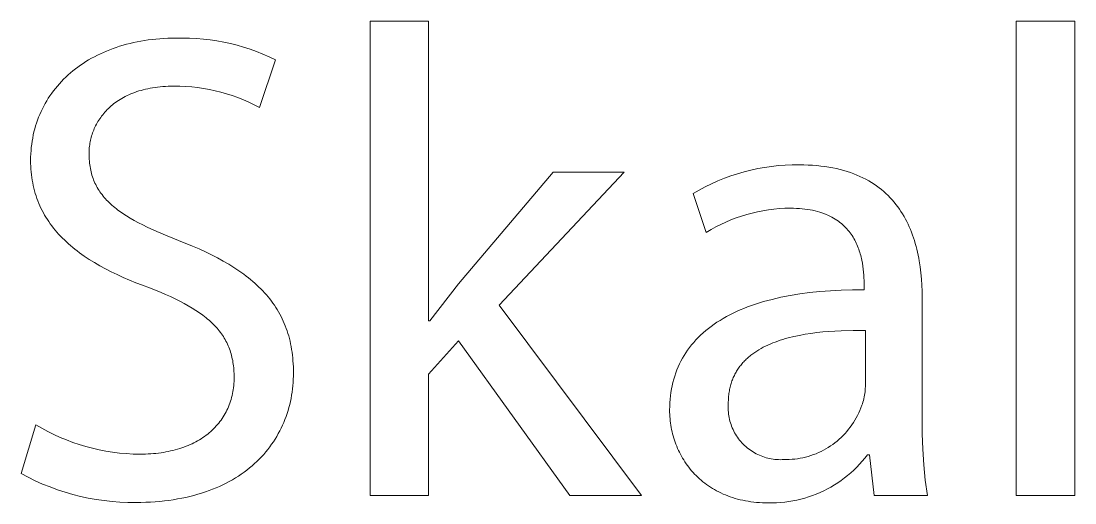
# Model space of a CAD drawing. Header units: millimetres. Extents: x 578 to 4608, y -138 to 2677.
# Drawn here: x 4277.2 to 4340.9, y 36.1 to 65.2 of the extents above; entities that cross this region are included whole.
import ezdxf

# ---------------------------------------------------------------- set-up
doc = ezdxf.new("R2010")
doc.units = ezdxf.units.MM
doc.header["$MEASUREMENT"] = 0
doc.layers.add('Domyślny', color=7, linetype='Continuous', true_color=0x000000)

msp = doc.modelspace()

# ---------------------------------------------------------------- linework, layer by layer
at = {"layer": 'Domyślny', "color": 18, "lineweight": 15, "true_color": 0x000000}
for p, q in [((4298.28, 36.584), (4298.28, 65.237)), ((4298.28, 65.237), (4301.796, 65.237)), ((4301.796, 65.237), (4301.796, 47.146)), ((4337.295, 65.235), (4340.852, 65.235)), ((4337.295, 36.582), (4337.295, 65.235)), ((4340.852, 65.235), (4340.852, 36.582)), ((4282.942, 63.649), (4283.144, 63.715)), ((4283.144, 63.715), (4283.35, 63.776)), ((4283.35, 63.776), (4283.559, 63.834)), ((4283.559, 63.834), (4283.77, 63.888)), ((4283.77, 63.888), (4283.985, 63.938)), ((4283.985, 63.938), (4284.203, 63.984)), ((4284.203, 63.984), (4284.425, 64.025)), ((4284.425, 64.025), (4284.649, 64.063)), ((4284.649, 64.063), (4284.876, 64.096)), ((4284.876, 64.096), (4285.106, 64.125)), ((4285.106, 64.125), (4285.338, 64.149)), ((4285.338, 64.149), (4285.574, 64.17)), ((4285.574, 64.17), (4285.812, 64.185)), ((4285.812, 64.185), (4286.054, 64.197)), ((4286.054, 64.197), (4286.297, 64.204)), ((4286.297, 64.204), (4286.544, 64.206)), ((4286.544, 64.206), (4286.958, 64.214)), ((4286.958, 64.214), (4287.373, 64.207)), ((4287.373, 64.207), (4287.787, 64.187)), ((4287.787, 64.187), (4288.2, 64.154)), ((4288.2, 64.154), (4288.612, 64.106)), ((4288.612, 64.106), (4289.022, 64.045)), ((4289.022, 64.045), (4289.43, 63.969)), ((4289.43, 63.969), (4289.835, 63.881)), ((4289.835, 63.881), (4290.237, 63.779)), ((4290.237, 63.779), (4290.635, 63.663)), ((4290.635, 63.663), (4291.029, 63.535)), ((4281.443, 62.989), (4281.618, 63.084)), ((4281.618, 63.084), (4281.797, 63.176)), ((4281.797, 63.176), (4281.979, 63.264)), ((4281.979, 63.264), (4282.165, 63.348)), ((4282.165, 63.348), (4282.354, 63.429)), ((4282.354, 63.429), (4282.547, 63.506)), ((4282.547, 63.506), (4282.743, 63.579)), ((4282.743, 63.579), (4282.942, 63.649)), ((4291.029, 63.535), (4291.419, 63.393)), ((4291.419, 63.393), (4291.804, 63.238)), ((4291.804, 63.238), (4292.183, 63.071)), ((4292.183, 63.071), (4292.556, 62.891)), ((4280.468, 62.346), (4280.621, 62.461)), ((4280.621, 62.461), (4280.778, 62.573)), ((4280.778, 62.573), (4280.939, 62.682)), ((4280.939, 62.682), (4281.103, 62.788)), ((4281.103, 62.788), (4281.271, 62.89)), ((4281.271, 62.89), (4281.443, 62.989)), ((4292.556, 62.891), (4291.59, 60.019)), ((4279.759, 61.722), (4279.893, 61.853)), ((4279.893, 61.853), (4280.031, 61.981)), ((4280.031, 61.981), (4280.173, 62.106)), ((4280.173, 62.106), (4280.318, 62.227)), ((4280.318, 62.227), (4280.468, 62.346)), ((4279.15, 61.024), (4279.263, 61.169)), ((4279.263, 61.169), (4279.381, 61.312)), ((4279.381, 61.312), (4279.503, 61.451)), ((4279.503, 61.451), (4279.629, 61.588)), ((4279.629, 61.588), (4279.759, 61.722)), ((4284.711, 61.124), (4284.575, 61.091)), ((4284.851, 61.155), (4284.711, 61.124)), ((4284.993, 61.183), (4284.851, 61.155)), ((4285.139, 61.208), (4284.993, 61.183)), ((4285.289, 61.231), (4285.139, 61.208)), ((4285.441, 61.251), (4285.289, 61.231)), ((4285.596, 61.268), (4285.441, 61.251)), ((4285.755, 61.282), (4285.596, 61.268)), ((4285.917, 61.293), (4285.755, 61.282)), ((4286.083, 61.301), (4285.917, 61.293)), ((4286.251, 61.305), (4286.083, 61.301)), ((4286.423, 61.307), (4286.251, 61.305)), ((4286.782, 61.304), (4286.423, 61.307)), ((4287.14, 61.289), (4286.782, 61.304)), ((4287.498, 61.261), (4287.14, 61.289)), ((4287.855, 61.222), (4287.498, 61.261)), ((4288.21, 61.171), (4287.855, 61.222)), ((4288.563, 61.107), (4288.21, 61.171)), ((4278.738, 60.416), (4278.834, 60.572)), ((4278.834, 60.572), (4278.935, 60.725)), ((4278.935, 60.725), (4279.04, 60.876)), ((4279.04, 60.876), (4279.15, 61.024)), ((4283.173, 60.509), (4283.076, 60.447)), ((4283.274, 60.569), (4283.173, 60.509)), ((4283.377, 60.627), (4283.274, 60.569)), ((4283.484, 60.683), (4283.377, 60.627)), ((4283.593, 60.737), (4283.484, 60.683)), ((4283.705, 60.789), (4283.593, 60.737)), ((4283.82, 60.839), (4283.705, 60.789)), ((4283.938, 60.887), (4283.82, 60.839)), ((4284.059, 60.932), (4283.938, 60.887)), ((4284.184, 60.975), (4284.059, 60.932)), ((4284.311, 61.016), (4284.184, 60.975)), ((4284.441, 61.055), (4284.311, 61.016)), ((4284.575, 61.091), (4284.441, 61.055)), ((4288.914, 61.032), (4288.563, 61.107)), ((4289.262, 60.946), (4288.914, 61.032)), ((4289.607, 60.847), (4289.262, 60.946)), ((4289.949, 60.737), (4289.607, 60.847)), ((4290.286, 60.616), (4289.949, 60.737)), ((4290.619, 60.483), (4290.286, 60.616)), ((4290.948, 60.339), (4290.619, 60.483)), ((4278.395, 59.767), (4278.474, 59.933)), ((4278.474, 59.933), (4278.557, 60.096)), ((4278.557, 60.096), (4278.645, 60.257)), ((4278.645, 60.257), (4278.738, 60.416)), ((4282.395, 59.894), (4282.323, 59.819)), ((4282.471, 59.968), (4282.395, 59.894)), ((4282.549, 60.041), (4282.471, 59.968)), ((4282.63, 60.113), (4282.549, 60.041)), ((4282.713, 60.183), (4282.63, 60.113)), ((4282.8, 60.251), (4282.713, 60.183)), ((4282.889, 60.318), (4282.8, 60.251)), ((4282.981, 60.383), (4282.889, 60.318)), ((4283.076, 60.447), (4282.981, 60.383)), ((4291.272, 60.184), (4290.948, 60.339)), ((4291.59, 60.019), (4291.272, 60.184)), ((4278.124, 59.081), (4278.185, 59.256)), ((4278.185, 59.256), (4278.25, 59.428)), ((4278.25, 59.428), (4278.32, 59.599)), ((4278.32, 59.599), (4278.395, 59.767)), ((4281.888, 59.258), (4281.836, 59.174)), ((4281.942, 59.341), (4281.888, 59.258)), ((4281.999, 59.423), (4281.942, 59.341)), ((4282.058, 59.504), (4281.999, 59.423)), ((4282.121, 59.585), (4282.058, 59.504)), ((4282.185, 59.664), (4282.121, 59.585)), ((4282.253, 59.742), (4282.185, 59.664)), ((4282.323, 59.819), (4282.253, 59.742)), ((4277.969, 58.543), (4278.016, 58.724)), ((4278.016, 58.724), (4278.068, 58.903)), ((4278.068, 58.903), (4278.124, 59.081)), ((4281.542, 58.569), (4281.51, 58.481)), ((4281.577, 58.657), (4281.542, 58.569)), ((4281.614, 58.745), (4281.577, 58.657)), ((4281.653, 58.832), (4281.614, 58.745)), ((4281.695, 58.919), (4281.653, 58.832)), ((4281.739, 59.004), (4281.695, 58.919)), ((4281.786, 59.09), (4281.739, 59.004)), ((4281.836, 59.174), (4281.786, 59.09)), ((4277.83, 57.797), (4277.857, 57.987)), ((4277.857, 57.987), (4277.89, 58.174)), ((4277.89, 58.174), (4277.927, 58.359)), ((4277.927, 58.359), (4277.969, 58.543)), ((4281.365, 57.947), (4281.349, 57.858)), ((4281.383, 58.036), (4281.365, 57.947)), ((4281.404, 58.126), (4281.383, 58.036)), ((4281.427, 58.215), (4281.404, 58.126)), ((4281.452, 58.304), (4281.427, 58.215)), ((4281.48, 58.393), (4281.452, 58.304)), ((4281.51, 58.481), (4281.48, 58.393)), ((4277.777, 57.219), (4277.79, 57.414)), ((4277.79, 57.414), (4277.807, 57.606)), ((4277.807, 57.606), (4277.83, 57.797)), ((4281.298, 57.328), (4281.296, 57.241)), ((4281.301, 57.415), (4281.298, 57.328)), ((4281.306, 57.503), (4281.301, 57.415)), ((4281.313, 57.592), (4281.306, 57.503)), ((4281.323, 57.68), (4281.313, 57.592)), ((4281.335, 57.769), (4281.323, 57.68)), ((4281.349, 57.858), (4281.335, 57.769)), ((4277.767, 56.825), (4277.769, 57.023)), ((4277.769, 56.646), (4277.767, 56.825)), ((4277.769, 57.023), (4277.777, 57.219)), ((4281.296, 57.241), (4281.298, 57.122)), ((4281.298, 57.122), (4281.301, 57.005)), ((4281.301, 57.005), (4281.307, 56.89)), ((4281.307, 56.89), (4281.316, 56.777)), ((4281.316, 56.777), (4281.327, 56.666)), ((4281.327, 56.666), (4281.34, 56.556)), ((4277.775, 56.471), (4277.769, 56.646)), ((4277.785, 56.297), (4277.775, 56.471)), ((4277.799, 56.125), (4277.785, 56.297)), ((4277.816, 55.956), (4277.799, 56.125)), ((4281.34, 56.556), (4281.356, 56.448)), ((4281.356, 56.448), (4281.375, 56.342)), ((4281.375, 56.342), (4281.396, 56.237)), ((4281.396, 56.237), (4281.419, 56.134)), ((4281.419, 56.134), (4281.445, 56.033)), ((4281.445, 56.033), (4281.474, 55.933)), ((4303.608, 49.374), (4309.339, 56.111)), ((4313.62, 56.111), (4306.064, 48.085)), ((4309.339, 56.111), (4313.62, 56.111)), ((4320.467, 56.021), (4320.871, 56.138)), ((4320.871, 56.138), (4321.278, 56.24)), ((4321.278, 56.24), (4321.688, 56.329)), ((4321.688, 56.329), (4322.101, 56.403)), ((4322.101, 56.403), (4322.517, 56.462)), ((4322.517, 56.462), (4322.935, 56.507)), ((4322.935, 56.507), (4323.353, 56.538)), ((4323.353, 56.538), (4323.773, 56.554)), ((4323.773, 56.554), (4324.193, 56.555)), ((4324.193, 56.555), (4324.469, 56.552)), ((4324.469, 56.552), (4324.738, 56.543)), ((4324.738, 56.543), (4325.001, 56.528)), ((4325.001, 56.528), (4325.258, 56.508)), ((4325.258, 56.508), (4325.509, 56.482)), ((4325.509, 56.482), (4325.753, 56.451)), ((4325.753, 56.451), (4325.991, 56.414)), ((4325.991, 56.414), (4326.223, 56.372)), ((4326.223, 56.372), (4326.449, 56.325)), ((4326.449, 56.325), (4326.669, 56.272)), ((4326.669, 56.272), (4326.883, 56.215)), ((4326.883, 56.215), (4327.092, 56.153)), ((4327.092, 56.153), (4327.294, 56.085)), ((4327.294, 56.085), (4327.491, 56.014)), ((4277.838, 55.789), (4277.816, 55.956)), ((4277.863, 55.623), (4277.838, 55.789)), ((4277.893, 55.46), (4277.863, 55.623)), ((4277.926, 55.3), (4277.893, 55.46)), ((4281.474, 55.933), (4281.505, 55.834)), ((4281.505, 55.834), (4281.538, 55.737)), ((4281.538, 55.737), (4281.574, 55.641)), ((4281.574, 55.641), (4281.613, 55.547)), ((4281.613, 55.547), (4281.654, 55.454)), ((4281.654, 55.454), (4281.698, 55.362)), ((4318.525, 55.232), (4318.902, 55.417)), ((4318.902, 55.417), (4319.285, 55.588)), ((4319.285, 55.588), (4319.674, 55.746)), ((4319.674, 55.746), (4320.068, 55.891)), ((4320.068, 55.891), (4320.467, 56.021)), ((4327.491, 56.014), (4327.682, 55.937)), ((4327.682, 55.937), (4327.868, 55.856)), ((4327.868, 55.856), (4328.049, 55.771)), ((4328.049, 55.771), (4328.224, 55.681)), ((4328.224, 55.681), (4328.393, 55.587)), ((4328.393, 55.587), (4328.558, 55.489)), ((4328.558, 55.489), (4328.717, 55.387)), ((4328.717, 55.387), (4328.871, 55.281)), ((4277.963, 55.141), (4277.926, 55.3)), ((4278.003, 54.984), (4277.963, 55.141)), ((4278.048, 54.829), (4278.003, 54.984)), ((4278.096, 54.676), (4278.048, 54.829)), ((4281.698, 55.362), (4281.745, 55.272)), ((4281.745, 55.272), (4281.794, 55.183)), ((4281.794, 55.183), (4281.846, 55.095)), ((4281.846, 55.095), (4281.9, 55.008)), ((4281.9, 55.008), (4281.957, 54.923)), ((4281.957, 54.923), (4282.017, 54.838)), ((4282.017, 54.838), (4282.079, 54.755)), ((4282.079, 54.755), (4282.144, 54.673)), ((4317.791, 54.824), (4318.154, 55.034)), ((4318.583, 52.475), (4317.791, 54.824)), ((4318.154, 55.034), (4318.525, 55.232)), ((4328.871, 55.281), (4329.02, 55.171)), ((4329.02, 55.171), (4329.164, 55.057)), ((4329.164, 55.057), (4329.303, 54.94)), ((4329.303, 54.94), (4329.437, 54.819)), ((4329.437, 54.819), (4329.567, 54.695)), ((4278.148, 54.526), (4278.096, 54.676)), ((4278.203, 54.377), (4278.148, 54.526)), ((4278.262, 54.23), (4278.203, 54.377)), ((4278.325, 54.085), (4278.262, 54.23)), ((4282.144, 54.673), (4282.212, 54.592)), ((4282.212, 54.592), (4282.283, 54.511)), ((4282.283, 54.511), (4282.356, 54.432)), ((4282.356, 54.432), (4282.432, 54.353)), ((4282.432, 54.353), (4282.51, 54.276)), ((4282.51, 54.276), (4282.592, 54.199)), ((4282.592, 54.199), (4282.676, 54.123)), ((4282.676, 54.123), (4282.763, 54.048)), ((4329.567, 54.695), (4329.691, 54.567)), ((4329.691, 54.567), (4329.811, 54.436)), ((4329.811, 54.436), (4329.927, 54.302)), ((4329.927, 54.302), (4330.038, 54.165)), ((4330.038, 54.165), (4330.145, 54.025)), ((4278.391, 53.943), (4278.325, 54.085)), ((4278.461, 53.802), (4278.391, 53.943)), ((4278.535, 53.662), (4278.461, 53.802)), ((4278.612, 53.525), (4278.535, 53.662)), ((4278.692, 53.39), (4278.612, 53.525)), ((4282.763, 54.048), (4282.852, 53.974)), ((4282.852, 53.974), (4282.945, 53.9)), ((4282.945, 53.9), (4283.04, 53.827)), ((4283.04, 53.827), (4283.138, 53.755)), ((4283.138, 53.755), (4283.342, 53.612)), ((4283.342, 53.612), (4283.558, 53.472)), ((4321.025, 53.558), (4320.705, 53.459)), ((4321.349, 53.645), (4321.025, 53.558)), ((4321.675, 53.721), (4321.349, 53.645)), ((4322.003, 53.785), (4321.675, 53.721)), ((4322.334, 53.839), (4322.003, 53.785)), ((4322.666, 53.881), (4322.334, 53.839)), ((4323, 53.911), (4322.666, 53.881)), ((4323.334, 53.93), (4323, 53.911)), ((4323.669, 53.938), (4323.334, 53.93)), ((4323.854, 53.936), (4323.669, 53.938)), ((4324.034, 53.929), (4323.854, 53.936)), ((4324.209, 53.919), (4324.034, 53.929)), ((4324.378, 53.905), (4324.209, 53.919)), ((4324.543, 53.887), (4324.378, 53.905)), ((4324.703, 53.865), (4324.543, 53.887)), ((4324.858, 53.839), (4324.703, 53.865)), ((4325.008, 53.81), (4324.858, 53.839)), ((4325.154, 53.777), (4325.008, 53.81)), ((4325.295, 53.741), (4325.154, 53.777)), ((4325.432, 53.701), (4325.295, 53.741)), ((4325.564, 53.658), (4325.432, 53.701)), ((4325.692, 53.613), (4325.564, 53.658)), ((4325.816, 53.564), (4325.692, 53.613)), ((4325.935, 53.512), (4325.816, 53.564)), ((4326.051, 53.458), (4325.935, 53.512)), ((4330.145, 54.025), (4330.247, 53.882)), ((4330.247, 53.882), (4330.345, 53.736)), ((4330.345, 53.736), (4330.439, 53.588)), ((4330.439, 53.588), (4330.528, 53.437)), ((4278.776, 53.256), (4278.692, 53.39)), ((4278.864, 53.125), (4278.776, 53.256)), ((4278.955, 52.995), (4278.864, 53.125)), ((4279.049, 52.867), (4278.955, 52.995)), ((4279.147, 52.74), (4279.049, 52.867)), ((4283.558, 53.472), (4283.785, 53.333)), ((4283.785, 53.333), (4284.024, 53.196)), ((4284.024, 53.196), (4284.275, 53.06)), ((4284.275, 53.06), (4284.537, 52.926)), ((4284.537, 52.926), (4284.81, 52.792)), ((4319.463, 52.959), (4319.164, 52.808)), ((4319.767, 53.1), (4319.463, 52.959)), ((4320.075, 53.231), (4319.767, 53.1)), ((4320.388, 53.35), (4320.075, 53.231)), ((4320.705, 53.459), (4320.388, 53.35)), ((4326.162, 53.4), (4326.051, 53.458)), ((4326.269, 53.341), (4326.162, 53.4)), ((4326.372, 53.278), (4326.269, 53.341)), ((4326.472, 53.213), (4326.372, 53.278)), ((4326.567, 53.146), (4326.472, 53.213)), ((4326.659, 53.077), (4326.567, 53.146)), ((4326.748, 53.005), (4326.659, 53.077)), ((4326.832, 52.931), (4326.748, 53.005)), ((4326.914, 52.856), (4326.832, 52.931)), ((4326.991, 52.778), (4326.914, 52.856)), ((4330.528, 53.437), (4330.614, 53.284)), ((4330.614, 53.284), (4330.695, 53.128)), ((4330.695, 53.128), (4330.773, 52.97)), ((4330.773, 52.97), (4330.846, 52.809)), ((4279.248, 52.616), (4279.147, 52.74)), ((4279.353, 52.493), (4279.248, 52.616)), ((4279.46, 52.371), (4279.353, 52.493)), ((4279.572, 52.252), (4279.46, 52.371)), ((4279.686, 52.134), (4279.572, 52.252)), ((4284.81, 52.792), (4285.394, 52.526)), ((4285.394, 52.526), (4286.025, 52.261)), ((4286.025, 52.261), (4286.705, 51.993)), ((4318.871, 52.646), (4318.583, 52.475)), ((4319.164, 52.808), (4318.871, 52.646)), ((4327.066, 52.699), (4326.991, 52.778)), ((4327.137, 52.618), (4327.066, 52.699)), ((4327.205, 52.536), (4327.137, 52.618)), ((4327.27, 52.452), (4327.205, 52.536)), ((4327.331, 52.367), (4327.27, 52.452)), ((4327.39, 52.28), (4327.331, 52.367)), ((4327.446, 52.193), (4327.39, 52.28)), ((4330.846, 52.809), (4330.916, 52.647)), ((4330.916, 52.647), (4330.982, 52.482)), ((4330.982, 52.482), (4331.045, 52.316)), ((4331.045, 52.316), (4331.103, 52.148)), ((4279.804, 52.018), (4279.686, 52.134)), ((4279.925, 51.903), (4279.804, 52.018)), ((4280.049, 51.79), (4279.925, 51.903)), ((4280.176, 51.679), (4280.049, 51.79)), ((4280.307, 51.569), (4280.176, 51.679)), ((4280.44, 51.461), (4280.307, 51.569)), ((4286.705, 51.993), (4287.541, 51.653)), ((4287.541, 51.653), (4287.94, 51.479)), ((4327.499, 52.104), (4327.446, 52.193)), ((4327.549, 52.014), (4327.499, 52.104)), ((4327.596, 51.923), (4327.549, 52.014)), ((4327.641, 51.832), (4327.596, 51.923)), ((4327.683, 51.74), (4327.641, 51.832)), ((4327.723, 51.647), (4327.683, 51.74)), ((4327.76, 51.554), (4327.723, 51.647)), ((4331.103, 52.148), (4331.159, 51.978)), ((4331.159, 51.978), (4331.21, 51.807)), ((4331.21, 51.807), (4331.259, 51.634)), ((4331.259, 51.634), (4331.304, 51.459)), ((4280.577, 51.354), (4280.44, 51.461)), ((4280.717, 51.249), (4280.577, 51.354)), ((4281.006, 51.044), (4280.717, 51.249)), ((4281.307, 50.844), (4281.006, 51.044)), ((4287.94, 51.479), (4288.325, 51.301)), ((4288.325, 51.301), (4288.696, 51.12)), ((4288.696, 51.12), (4289.055, 50.935)), ((4289.055, 50.935), (4289.4, 50.746)), ((4327.795, 51.46), (4327.76, 51.554)), ((4327.828, 51.366), (4327.795, 51.46)), ((4327.858, 51.272), (4327.828, 51.366)), ((4327.887, 51.178), (4327.858, 51.272)), ((4327.913, 51.083), (4327.887, 51.178)), ((4327.937, 50.989), (4327.913, 51.083)), ((4327.959, 50.895), (4327.937, 50.989)), ((4331.304, 51.459), (4331.346, 51.284)), ((4331.346, 51.284), (4331.384, 51.107)), ((4331.384, 51.107), (4331.42, 50.929)), ((4281.62, 50.649), (4281.307, 50.844)), ((4281.945, 50.461), (4281.62, 50.649)), ((4282.282, 50.278), (4281.945, 50.461)), ((4289.4, 50.746), (4289.731, 50.553)), ((4289.731, 50.553), (4290.049, 50.355)), ((4290.049, 50.355), (4290.354, 50.153)), ((4327.98, 50.801), (4327.959, 50.895)), ((4328.015, 50.615), (4327.98, 50.801)), ((4328.044, 50.431), (4328.015, 50.615)), ((4328.067, 50.249), (4328.044, 50.431)), ((4331.42, 50.929), (4331.452, 50.75)), ((4331.452, 50.75), (4331.508, 50.389)), ((4331.508, 50.389), (4331.553, 50.025)), ((4282.63, 50.1), (4282.282, 50.278)), ((4282.989, 49.927), (4282.63, 50.1)), ((4283.359, 49.759), (4282.989, 49.927)), ((4283.74, 49.596), (4283.359, 49.759)), ((4290.354, 50.153), (4290.645, 49.945)), ((4290.645, 49.945), (4290.786, 49.84)), ((4290.786, 49.84), (4290.923, 49.733)), ((4290.923, 49.733), (4291.057, 49.624)), ((4328.085, 50.072), (4328.067, 50.249)), ((4328.097, 49.899), (4328.085, 50.072)), ((4328.106, 49.731), (4328.097, 49.899)), ((4328.11, 49.57), (4328.106, 49.731)), ((4331.553, 50.025), (4331.586, 49.659)), ((4331.586, 49.659), (4331.61, 49.292)), ((4284.132, 49.438), (4283.74, 49.596)), ((4284.534, 49.284), (4284.132, 49.438)), ((4284.947, 49.135), (4284.534, 49.284)), ((4285.608, 48.87), (4284.947, 49.135)), ((4291.057, 49.624), (4291.188, 49.514)), ((4291.188, 49.514), (4291.315, 49.403)), ((4291.315, 49.403), (4291.439, 49.29)), ((4291.439, 49.29), (4291.559, 49.176)), ((4291.559, 49.176), (4291.676, 49.06)), ((4291.676, 49.06), (4291.79, 48.943)), ((4301.877, 47.146), (4303.608, 49.374)), ((4328.112, 49.415), (4328.11, 49.57)), ((4328.112, 49.013), (4328.112, 49.415)), ((4331.61, 49.292), (4331.623, 48.924)), ((4285.92, 48.736), (4285.608, 48.87)), ((4286.219, 48.602), (4285.92, 48.736)), ((4286.505, 48.466), (4286.219, 48.602)), ((4286.779, 48.33), (4286.505, 48.466)), ((4291.79, 48.943), (4291.9, 48.824)), ((4291.9, 48.824), (4292.007, 48.704)), ((4292.007, 48.704), (4292.111, 48.582)), ((4292.111, 48.582), (4292.211, 48.458)), ((4292.211, 48.458), (4292.308, 48.332)), ((4322.3, 48.366), (4322.56, 48.434)), ((4322.56, 48.434), (4323.095, 48.557)), ((4323.095, 48.557), (4323.651, 48.667)), ((4323.651, 48.667), (4324.227, 48.761)), ((4324.227, 48.761), (4324.824, 48.841)), ((4324.824, 48.841), (4325.441, 48.905)), ((4325.441, 48.905), (4326.079, 48.955)), ((4326.079, 48.955), (4326.737, 48.989)), ((4326.737, 48.989), (4327.414, 49.009)), ((4327.414, 49.009), (4328.112, 49.013)), ((4331.623, 48.924), (4331.628, 48.556)), ((4331.628, 48.556), (4331.628, 41.255)), ((4287.041, 48.191), (4286.779, 48.33)), ((4287.292, 48.052), (4287.041, 48.191)), ((4287.53, 47.91), (4287.292, 48.052)), ((4287.756, 47.767), (4287.53, 47.91)), ((4287.971, 47.621), (4287.756, 47.767)), ((4292.308, 48.332), (4292.402, 48.205)), ((4292.402, 48.205), (4292.492, 48.076)), ((4292.492, 48.076), (4292.578, 47.945)), ((4292.578, 47.945), (4292.662, 47.812)), ((4292.662, 47.812), (4292.742, 47.678)), ((4306.064, 48.085), (4314.667, 36.584)), ((4320.414, 47.697), (4320.631, 47.793)), ((4320.631, 47.793), (4320.854, 47.886)), ((4320.854, 47.886), (4321.081, 47.975)), ((4321.081, 47.975), (4321.315, 48.06)), ((4321.315, 48.06), (4321.553, 48.142)), ((4321.553, 48.142), (4321.797, 48.221)), ((4321.797, 48.221), (4322.046, 48.295)), ((4322.046, 48.295), (4322.3, 48.366)), ((4288.175, 47.473), (4287.971, 47.621)), ((4288.272, 47.398), (4288.175, 47.473)), ((4288.367, 47.322), (4288.272, 47.398)), ((4288.459, 47.246), (4288.367, 47.322)), ((4288.548, 47.169), (4288.459, 47.246)), ((4288.635, 47.091), (4288.548, 47.169)), ((4292.742, 47.678), (4292.818, 47.541)), ((4292.818, 47.541), (4292.892, 47.403)), ((4292.892, 47.403), (4292.961, 47.262)), ((4292.961, 47.262), (4293.028, 47.12)), ((4293.028, 47.12), (4293.091, 46.976)), ((4301.796, 47.146), (4301.877, 47.146)), ((4319.228, 47.047), (4319.412, 47.164)), ((4319.412, 47.164), (4319.601, 47.278)), ((4319.601, 47.278), (4319.796, 47.388)), ((4319.796, 47.388), (4319.997, 47.494)), ((4319.997, 47.494), (4320.203, 47.598)), ((4320.203, 47.598), (4320.414, 47.697)), ((4288.718, 47.013), (4288.635, 47.091)), ((4288.799, 46.933), (4288.718, 47.013)), ((4288.877, 46.853), (4288.799, 46.933)), ((4288.953, 46.772), (4288.877, 46.853)), ((4289.026, 46.69), (4288.953, 46.772)), ((4289.096, 46.608), (4289.026, 46.69)), ((4289.164, 46.524), (4289.096, 46.608)), ((4289.229, 46.44), (4289.164, 46.524)), ((4293.091, 46.976), (4293.15, 46.829)), ((4293.15, 46.829), (4293.207, 46.681)), ((4293.207, 46.681), (4293.259, 46.53)), ((4293.259, 46.53), (4293.309, 46.377)), ((4318.391, 46.409), (4318.547, 46.543)), ((4318.547, 46.543), (4318.709, 46.674)), ((4318.709, 46.674), (4318.876, 46.802)), ((4318.876, 46.802), (4319.049, 46.926)), ((4319.049, 46.926), (4319.228, 47.047)), ((4325.988, 46.492), (4325.623, 46.462)), ((4326.354, 46.516), (4325.988, 46.492)), ((4326.723, 46.533), (4326.354, 46.516)), ((4327.46, 46.549), (4326.723, 46.533)), ((4328.192, 46.543), (4327.46, 46.549)), ((4328.192, 43.161), (4328.192, 46.543)), ((4289.291, 46.354), (4289.229, 46.44)), ((4289.351, 46.268), (4289.291, 46.354)), ((4289.408, 46.181), (4289.351, 46.268)), ((4289.463, 46.092), (4289.408, 46.181)), ((4289.515, 46.003), (4289.463, 46.092)), ((4289.565, 45.912), (4289.515, 46.003)), ((4289.612, 45.821), (4289.565, 45.912)), ((4293.309, 46.377), (4293.355, 46.222)), ((4293.355, 46.222), (4293.398, 46.065)), ((4293.398, 46.065), (4293.437, 45.905)), ((4293.437, 45.905), (4293.473, 45.744)), ((4303.608, 45.938), (4301.796, 43.925)), ((4310.345, 36.584), (4303.608, 45.938)), ((4317.695, 45.686), (4317.823, 45.837)), ((4317.823, 45.837), (4317.956, 45.985)), ((4317.956, 45.985), (4318.095, 46.13)), ((4318.095, 46.13), (4318.24, 46.271)), ((4318.24, 46.271), (4318.391, 46.409)), ((4322.747, 45.856), (4322.597, 45.798)), ((4322.9, 45.912), (4322.747, 45.856)), ((4323.055, 45.964), (4322.9, 45.912)), ((4323.213, 46.014), (4323.055, 45.964)), ((4323.374, 46.061), (4323.213, 46.014)), ((4323.536, 46.106), (4323.374, 46.061)), ((4323.868, 46.188), (4323.536, 46.106)), ((4324.207, 46.26), (4323.868, 46.188)), ((4324.553, 46.323), (4324.207, 46.26)), ((4324.905, 46.378), (4324.553, 46.323)), ((4325.262, 46.424), (4324.905, 46.378)), ((4325.623, 46.462), (4325.262, 46.424)), ((4289.657, 45.728), (4289.612, 45.821)), ((4289.699, 45.634), (4289.657, 45.728)), ((4289.739, 45.539), (4289.699, 45.634)), ((4289.776, 45.443), (4289.739, 45.539)), ((4289.811, 45.346), (4289.776, 45.443)), ((4289.844, 45.247), (4289.811, 45.346)), ((4289.874, 45.147), (4289.844, 45.247)), ((4293.473, 45.744), (4293.505, 45.58)), ((4293.505, 45.58), (4293.534, 45.413)), ((4293.534, 45.413), (4293.56, 45.245)), ((4293.56, 45.245), (4293.582, 45.073)), ((4317.242, 45.047), (4317.346, 45.212)), ((4317.346, 45.212), (4317.457, 45.373)), ((4317.457, 45.373), (4317.573, 45.531)), ((4317.573, 45.531), (4317.695, 45.686)), ((4321.509, 45.228), (4321.388, 45.142)), ((4321.633, 45.31), (4321.509, 45.228)), ((4321.761, 45.389), (4321.633, 45.31)), ((4321.892, 45.465), (4321.761, 45.389)), ((4322.027, 45.537), (4321.892, 45.465)), ((4322.165, 45.607), (4322.027, 45.537)), ((4322.306, 45.674), (4322.165, 45.607)), ((4322.45, 45.737), (4322.306, 45.674)), ((4322.597, 45.798), (4322.45, 45.737)), ((4289.902, 45.046), (4289.874, 45.147)), ((4289.928, 44.944), (4289.902, 45.046)), ((4289.951, 44.84), (4289.928, 44.944)), ((4289.972, 44.735), (4289.951, 44.84)), ((4289.991, 44.629), (4289.972, 44.735)), ((4290.007, 44.521), (4289.991, 44.629)), ((4293.582, 45.073), (4293.601, 44.9)), ((4293.601, 44.9), (4293.616, 44.724)), ((4293.616, 44.724), (4293.628, 44.545)), ((4316.963, 44.534), (4317.05, 44.708)), ((4317.05, 44.708), (4317.143, 44.879)), ((4317.143, 44.879), (4317.242, 45.047)), ((4320.798, 44.612), (4320.751, 44.558)), ((4320.847, 44.664), (4320.798, 44.612)), ((4320.896, 44.716), (4320.847, 44.664)), ((4320.947, 44.767), (4320.896, 44.716)), ((4320.998, 44.817), (4320.947, 44.767)), ((4321.051, 44.866), (4320.998, 44.817)), ((4321.105, 44.914), (4321.051, 44.866)), ((4321.159, 44.961), (4321.105, 44.914)), ((4321.215, 45.008), (4321.159, 44.961)), ((4321.272, 45.053), (4321.215, 45.008)), ((4321.388, 45.142), (4321.272, 45.053)), ((4290.021, 44.412), (4290.007, 44.521)), ((4290.033, 44.301), (4290.021, 44.412)), ((4290.043, 44.189), (4290.033, 44.301)), ((4290.05, 44.076), (4290.043, 44.189)), ((4290.056, 43.961), (4290.05, 44.076)), ((4290.059, 43.844), (4290.056, 43.961)), ((4293.628, 44.545), (4293.637, 44.364)), ((4293.637, 44.364), (4293.642, 44.181)), ((4293.643, 43.995), (4293.641, 43.799)), ((4293.642, 44.181), (4293.643, 43.995)), ((4316.673, 43.803), (4316.736, 43.99)), ((4316.736, 43.99), (4316.806, 44.175)), ((4316.806, 44.175), (4316.881, 44.356)), ((4316.881, 44.356), (4316.963, 44.534)), ((4320.343, 43.972), (4320.309, 43.908)), ((4320.379, 44.035), (4320.343, 43.972)), ((4320.415, 44.097), (4320.379, 44.035)), ((4320.453, 44.158), (4320.415, 44.097)), ((4320.492, 44.218), (4320.453, 44.158)), ((4320.532, 44.277), (4320.492, 44.218)), ((4320.574, 44.335), (4320.532, 44.277)), ((4320.616, 44.392), (4320.574, 44.335)), ((4320.66, 44.448), (4320.616, 44.392)), ((4320.705, 44.504), (4320.66, 44.448)), ((4320.751, 44.558), (4320.705, 44.504)), ((4290.036, 43.223), (4290.046, 43.347)), ((4290.046, 43.347), (4290.054, 43.472)), ((4290.054, 43.472), (4290.059, 43.598)), ((4290.06, 43.726), (4290.059, 43.844)), ((4290.059, 43.598), (4290.06, 43.726)), ((4293.623, 43.41), (4293.607, 43.217)), ((4293.634, 43.604), (4293.623, 43.41)), ((4293.641, 43.799), (4293.634, 43.604)), ((4301.796, 43.925), (4301.796, 36.584)), ((4316.518, 43.221), (4316.564, 43.418)), ((4316.564, 43.418), (4316.615, 43.612)), ((4316.615, 43.612), (4316.673, 43.803)), ((4320.085, 43.361), (4320.063, 43.288)), ((4320.108, 43.433), (4320.085, 43.361)), ((4320.133, 43.504), (4320.108, 43.433)), ((4320.159, 43.574), (4320.133, 43.504)), ((4320.186, 43.643), (4320.159, 43.574)), ((4320.215, 43.71), (4320.186, 43.643)), ((4320.245, 43.777), (4320.215, 43.71)), ((4320.277, 43.843), (4320.245, 43.777)), ((4320.309, 43.908), (4320.277, 43.843)), ((4289.937, 42.623), (4289.963, 42.741)), ((4289.963, 42.741), (4289.985, 42.859)), ((4289.985, 42.859), (4290.005, 42.979)), ((4290.005, 42.979), (4290.022, 43.1)), ((4290.022, 43.1), (4290.036, 43.223)), ((4293.562, 42.834), (4293.532, 42.644)), ((4293.587, 43.025), (4293.562, 42.834)), ((4293.607, 43.217), (4293.587, 43.025)), ((4316.418, 42.61), (4316.445, 42.817)), ((4316.445, 42.817), (4316.479, 43.021)), ((4316.479, 43.021), (4316.518, 43.221)), ((4319.94, 42.667), (4319.931, 42.584)), ((4319.95, 42.748), (4319.94, 42.667)), ((4319.962, 42.828), (4319.95, 42.748)), ((4319.975, 42.908), (4319.962, 42.828)), ((4319.99, 42.986), (4319.975, 42.908)), ((4320.006, 43.063), (4319.99, 42.986)), ((4320.024, 43.139), (4320.006, 43.063)), ((4320.043, 43.214), (4320.024, 43.139)), ((4320.063, 43.288), (4320.043, 43.214)), ((4328.144, 42.64), (4328.16, 42.743)), ((4328.16, 42.743), (4328.173, 42.847)), ((4328.173, 42.847), (4328.183, 42.952)), ((4328.183, 42.952), (4328.189, 43.056)), ((4328.189, 43.056), (4328.192, 43.161)), ((4289.721, 41.952), (4289.764, 42.06)), ((4289.764, 42.06), (4289.805, 42.17)), ((4289.805, 42.17), (4289.842, 42.281)), ((4289.842, 42.281), (4289.877, 42.394)), ((4289.877, 42.394), (4289.908, 42.508)), ((4289.908, 42.508), (4289.937, 42.623)), ((4293.416, 42.084), (4293.368, 41.9)), ((4293.459, 42.269), (4293.416, 42.084)), ((4293.498, 42.456), (4293.459, 42.269)), ((4293.532, 42.644), (4293.498, 42.456)), ((4316.372, 41.971), (4316.381, 42.187)), ((4316.381, 42.187), (4316.396, 42.4)), ((4316.396, 42.4), (4316.418, 42.61)), ((4319.905, 42.047), (4319.902, 41.938)), ((4319.912, 42.155), (4319.905, 42.047)), ((4319.915, 42.33), (4319.912, 42.243)), ((4319.912, 42.243), (4319.912, 42.155)), ((4319.919, 42.416), (4319.915, 42.33)), ((4319.924, 42.5), (4319.919, 42.416)), ((4319.931, 42.584), (4319.924, 42.5)), ((4327.921, 41.878), (4327.977, 42.034)), ((4327.977, 42.034), (4328.013, 42.132)), ((4328.013, 42.132), (4328.046, 42.232)), ((4328.046, 42.232), (4328.075, 42.333)), ((4328.075, 42.333), (4328.101, 42.434)), ((4328.101, 42.434), (4328.124, 42.537)), ((4328.124, 42.537), (4328.144, 42.64)), ((4289.402, 41.338), (4289.462, 41.436)), ((4289.462, 41.436), (4289.52, 41.536)), ((4289.52, 41.536), (4289.574, 41.637)), ((4289.574, 41.637), (4289.626, 41.741)), ((4289.626, 41.741), (4289.675, 41.846)), ((4289.675, 41.846), (4289.721, 41.952)), ((4293.258, 41.537), (4293.196, 41.358)), ((4293.315, 41.718), (4293.258, 41.537)), ((4293.368, 41.9), (4293.315, 41.718)), ((4316.368, 41.752), (4316.372, 41.971)), ((4316.37, 41.619), (4316.368, 41.752)), ((4316.374, 41.487), (4316.37, 41.619)), ((4316.382, 41.354), (4316.374, 41.487)), ((4319.902, 41.938), (4319.903, 41.83)), ((4319.903, 41.83), (4319.907, 41.722)), ((4319.907, 41.722), (4319.916, 41.614)), ((4319.916, 41.614), (4319.928, 41.506)), ((4319.928, 41.506), (4319.943, 41.399)), ((4319.943, 41.399), (4319.963, 41.293)), ((4327.642, 41.277), (4327.719, 41.423)), ((4327.719, 41.423), (4327.791, 41.572)), ((4327.791, 41.572), (4327.859, 41.724)), ((4327.859, 41.724), (4327.921, 41.878)), ((4277.19, 37.915), (4278.076, 40.854)), ((4278.076, 40.854), (4278.434, 40.648)), ((4288.903, 40.7), (4288.982, 40.786)), ((4288.982, 40.786), (4289.059, 40.873)), ((4289.059, 40.873), (4289.133, 40.963)), ((4289.133, 40.963), (4289.204, 41.054)), ((4289.204, 41.054), (4289.273, 41.147)), ((4289.273, 41.147), (4289.339, 41.241)), ((4289.339, 41.241), (4289.402, 41.338)), ((4292.983, 40.832), (4292.903, 40.661)), ((4293.059, 41.006), (4292.983, 40.832)), ((4293.13, 41.181), (4293.059, 41.006)), ((4293.196, 41.358), (4293.13, 41.181)), ((4316.392, 41.222), (4316.382, 41.354)), ((4316.406, 41.091), (4316.392, 41.222)), ((4316.422, 40.959), (4316.406, 41.091)), ((4316.441, 40.828), (4316.422, 40.959)), ((4316.463, 40.698), (4316.441, 40.828)), ((4319.963, 41.293), (4319.985, 41.187)), ((4319.985, 41.187), (4320.012, 41.082)), ((4320.012, 41.082), (4320.042, 40.978)), ((4320.042, 40.978), (4320.076, 40.875)), ((4320.076, 40.875), (4320.113, 40.773)), ((4320.113, 40.773), (4320.154, 40.673)), ((4327.284, 40.719), (4327.38, 40.853)), ((4327.38, 40.853), (4327.472, 40.991)), ((4327.472, 40.991), (4327.559, 41.133)), ((4327.559, 41.133), (4327.642, 41.277)), ((4331.628, 41.255), (4331.629, 40.318)), ((4278.434, 40.648), (4278.799, 40.453)), ((4278.799, 40.453), (4279.17, 40.271)), ((4279.17, 40.271), (4279.547, 40.101)), ((4288.172, 40.087), (4288.273, 40.157)), ((4288.273, 40.157), (4288.371, 40.228)), ((4288.371, 40.228), (4288.466, 40.302)), ((4288.466, 40.302), (4288.559, 40.378)), ((4288.559, 40.378), (4288.649, 40.455)), ((4288.649, 40.455), (4288.736, 40.535)), ((4288.736, 40.535), (4288.821, 40.617)), ((4288.821, 40.617), (4288.903, 40.7)), ((4292.634, 40.16), (4292.536, 39.997)), ((4292.729, 40.324), (4292.634, 40.16)), ((4292.818, 40.492), (4292.729, 40.324)), ((4292.903, 40.661), (4292.818, 40.492)), ((4316.488, 40.568), (4316.463, 40.698)), ((4316.517, 40.439), (4316.488, 40.568)), ((4316.548, 40.31), (4316.517, 40.439)), ((4316.582, 40.183), (4316.548, 40.31)), ((4316.618, 40.056), (4316.582, 40.183)), ((4320.154, 40.673), (4320.198, 40.574)), ((4320.198, 40.574), (4320.245, 40.477)), ((4320.245, 40.477), (4320.296, 40.381)), ((4320.296, 40.381), (4320.35, 40.288)), ((4320.35, 40.288), (4320.407, 40.196)), ((4320.407, 40.196), (4320.467, 40.106)), ((4326.735, 40.098), (4326.853, 40.215)), ((4326.853, 40.215), (4326.967, 40.335)), ((4326.967, 40.335), (4327.077, 40.459)), ((4327.077, 40.459), (4327.182, 40.587)), ((4327.182, 40.587), (4327.284, 40.719)), ((4331.629, 40.318), (4331.66, 39.382)), ((4279.547, 40.101), (4279.929, 39.943)), ((4279.929, 39.943), (4280.316, 39.799)), ((4280.316, 39.799), (4280.708, 39.667)), ((4280.708, 39.667), (4281.104, 39.548)), ((4281.104, 39.548), (4281.504, 39.443)), ((4286.901, 39.466), (4287.029, 39.511)), ((4287.029, 39.511), (4287.154, 39.558)), ((4287.154, 39.558), (4287.277, 39.608)), ((4287.277, 39.608), (4287.398, 39.66)), ((4287.398, 39.66), (4287.516, 39.715)), ((4287.516, 39.715), (4287.632, 39.771)), ((4287.632, 39.771), (4287.745, 39.83)), ((4287.745, 39.83), (4287.856, 39.891)), ((4287.856, 39.891), (4287.964, 39.954)), ((4287.964, 39.954), (4288.069, 40.02)), ((4288.069, 40.02), (4288.172, 40.087)), ((4292.211, 39.524), (4292.094, 39.371)), ((4292.324, 39.679), (4292.211, 39.524)), ((4292.432, 39.837), (4292.324, 39.679)), ((4292.536, 39.997), (4292.432, 39.837)), ((4316.658, 39.93), (4316.618, 40.056)), ((4316.701, 39.805), (4316.658, 39.93)), ((4316.747, 39.681), (4316.701, 39.805)), ((4316.795, 39.558), (4316.747, 39.681)), ((4316.847, 39.436), (4316.795, 39.558)), ((4320.467, 40.106), (4320.531, 40.018)), ((4320.531, 40.018), (4320.597, 39.932)), ((4320.597, 39.932), (4320.666, 39.849)), ((4320.666, 39.849), (4320.738, 39.768)), ((4320.738, 39.768), (4320.813, 39.69)), ((4320.813, 39.69), (4320.89, 39.614)), ((4320.89, 39.614), (4320.97, 39.541)), ((4320.97, 39.541), (4321.053, 39.471)), ((4321.053, 39.471), (4321.138, 39.404)), ((4325.807, 39.405), (4325.949, 39.49)), ((4325.949, 39.49), (4326.088, 39.58)), ((4326.088, 39.58), (4326.225, 39.675)), ((4326.225, 39.675), (4326.357, 39.774)), ((4326.357, 39.774), (4326.487, 39.878)), ((4326.487, 39.878), (4326.613, 39.986)), ((4326.613, 39.986), (4326.735, 40.098)), ((4281.504, 39.443), (4281.907, 39.351)), ((4281.907, 39.351), (4282.313, 39.272)), ((4282.313, 39.272), (4282.722, 39.207)), ((4282.722, 39.207), (4283.132, 39.155)), ((4283.132, 39.155), (4283.544, 39.117)), ((4283.544, 39.117), (4283.956, 39.093)), ((4283.956, 39.093), (4284.37, 39.083)), ((4284.37, 39.083), (4284.701, 39.088)), ((4284.701, 39.088), (4284.864, 39.095)), ((4284.864, 39.095), (4285.024, 39.105)), ((4285.024, 39.105), (4285.182, 39.117)), ((4285.182, 39.117), (4285.338, 39.132)), ((4285.338, 39.132), (4285.492, 39.15)), ((4285.492, 39.15), (4285.643, 39.17)), ((4285.643, 39.17), (4285.792, 39.193)), ((4285.792, 39.193), (4285.939, 39.218)), ((4285.939, 39.218), (4286.083, 39.246)), ((4286.083, 39.246), (4286.226, 39.277)), ((4286.226, 39.277), (4286.365, 39.31)), ((4286.365, 39.31), (4286.503, 39.345)), ((4286.503, 39.345), (4286.638, 39.383)), ((4286.638, 39.383), (4286.771, 39.423)), ((4286.771, 39.423), (4286.901, 39.466)), ((4291.714, 38.929), (4291.578, 38.787)), ((4291.845, 39.073), (4291.714, 38.929)), ((4291.972, 39.221), (4291.845, 39.073)), ((4292.094, 39.371), (4291.972, 39.221)), ((4316.902, 39.315), (4316.847, 39.436)), ((4316.959, 39.196), (4316.902, 39.315)), ((4317.019, 39.078), (4316.959, 39.196)), ((4317.083, 38.961), (4317.019, 39.078)), ((4317.149, 38.846), (4317.083, 38.961)), ((4317.218, 38.733), (4317.149, 38.846)), ((4321.138, 39.404), (4321.225, 39.339)), ((4321.225, 39.339), (4321.314, 39.278)), ((4321.314, 39.278), (4321.405, 39.22)), ((4321.405, 39.22), (4321.498, 39.165)), ((4321.498, 39.165), (4321.593, 39.113)), ((4321.593, 39.113), (4321.69, 39.064)), ((4321.69, 39.064), (4321.788, 39.019)), ((4321.788, 39.019), (4321.888, 38.977)), ((4321.888, 38.977), (4321.989, 38.939)), ((4321.989, 38.939), (4322.092, 38.904)), ((4322.092, 38.904), (4322.195, 38.872)), ((4322.195, 38.872), (4322.3, 38.845)), ((4322.3, 38.845), (4322.406, 38.82)), ((4324.093, 38.81), (4324.257, 38.837)), ((4324.257, 38.837), (4324.42, 38.869)), ((4324.42, 38.869), (4324.581, 38.908)), ((4324.581, 38.908), (4324.741, 38.951)), ((4324.741, 38.951), (4324.9, 39)), ((4324.9, 39), (4325.056, 39.055)), ((4325.056, 39.055), (4325.211, 39.114)), ((4325.211, 39.114), (4325.364, 39.179)), ((4325.364, 39.179), (4325.514, 39.25)), ((4325.514, 39.25), (4325.662, 39.325)), ((4325.662, 39.325), (4325.807, 39.405)), ((4328.161, 38.847), (4328.003, 38.658)), ((4328.313, 39.041), (4328.161, 38.847)), ((4328.434, 39.041), (4328.313, 39.041)), ((4328.715, 36.585), (4328.434, 39.041)), ((4331.66, 39.382), (4331.722, 38.447)), ((4290.986, 38.25), (4290.827, 38.123)), ((4291.141, 38.379), (4290.986, 38.25)), ((4291.291, 38.512), (4291.141, 38.379)), ((4291.437, 38.648), (4291.291, 38.512)), ((4291.578, 38.787), (4291.437, 38.648)), ((4317.29, 38.62), (4317.218, 38.733)), ((4317.365, 38.51), (4317.29, 38.62)), ((4317.442, 38.401), (4317.365, 38.51)), ((4317.523, 38.294), (4317.442, 38.401)), ((4317.607, 38.189), (4317.523, 38.294)), ((4322.406, 38.82), (4322.512, 38.8)), ((4322.512, 38.8), (4322.619, 38.783)), ((4322.619, 38.783), (4322.726, 38.77)), ((4322.726, 38.77), (4322.834, 38.76)), ((4322.834, 38.76), (4322.942, 38.754)), ((4322.942, 38.754), (4323.05, 38.752)), ((4323.05, 38.752), (4323.159, 38.754)), ((4323.159, 38.754), (4323.267, 38.759)), ((4323.267, 38.759), (4323.433, 38.758)), ((4323.433, 38.758), (4323.598, 38.763)), ((4323.598, 38.763), (4323.764, 38.773)), ((4323.764, 38.773), (4323.929, 38.788)), ((4323.929, 38.788), (4324.093, 38.81)), ((4327.669, 38.297), (4327.493, 38.125)), ((4327.839, 38.475), (4327.669, 38.297)), ((4328.003, 38.658), (4327.839, 38.475)), ((4331.722, 38.447), (4331.814, 37.514)), ((4277.616, 37.69), (4277.19, 37.915)), ((4278.05, 37.479), (4277.616, 37.69)), ((4290.141, 37.651), (4289.958, 37.542)), ((4290.32, 37.764), (4290.141, 37.651)), ((4290.493, 37.88), (4290.32, 37.764)), ((4290.662, 38), (4290.493, 37.88)), ((4290.827, 38.123), (4290.662, 38)), ((4317.693, 38.086), (4317.607, 38.189)), ((4317.783, 37.984), (4317.693, 38.086)), ((4317.875, 37.885), (4317.783, 37.984)), ((4317.97, 37.788), (4317.875, 37.885)), ((4318.068, 37.693), (4317.97, 37.788)), ((4318.169, 37.6), (4318.068, 37.693)), ((4318.273, 37.509), (4318.169, 37.6)), ((4326.931, 37.647), (4326.733, 37.5)), ((4327.123, 37.8), (4326.931, 37.647)), ((4327.311, 37.959), (4327.123, 37.8)), ((4327.493, 38.125), (4327.311, 37.959)), ((4278.491, 37.283), (4278.05, 37.479)), ((4278.938, 37.103), (4278.491, 37.283)), ((4279.391, 36.938), (4278.938, 37.103)), ((4279.85, 36.789), (4279.391, 36.938)), ((4288.759, 36.965), (4288.543, 36.882)), ((4288.971, 37.051), (4288.759, 36.965)), ((4289.178, 37.142), (4288.971, 37.051)), ((4289.38, 37.236), (4289.178, 37.142)), ((4289.577, 37.334), (4289.38, 37.236)), ((4289.77, 37.436), (4289.577, 37.334)), ((4289.958, 37.542), (4289.77, 37.436)), ((4318.38, 37.421), (4318.273, 37.509)), ((4318.489, 37.335), (4318.38, 37.421)), ((4318.602, 37.251), (4318.489, 37.335)), ((4318.717, 37.17), (4318.602, 37.251)), ((4318.835, 37.092), (4318.717, 37.17)), ((4318.956, 37.016), (4318.835, 37.092)), ((4319.08, 36.943), (4318.956, 37.016)), ((4319.207, 36.873), (4319.08, 36.943)), ((4325.896, 36.983), (4325.676, 36.872)), ((4326.111, 37.102), (4325.896, 36.983)), ((4326.323, 37.227), (4326.111, 37.102)), ((4326.53, 37.36), (4326.323, 37.227)), ((4326.733, 37.5), (4326.53, 37.36)), ((4331.814, 37.514), (4331.936, 36.585)), ((4280.313, 36.655), (4279.85, 36.789)), ((4280.781, 36.538), (4280.313, 36.655)), ((4281.252, 36.436), (4280.781, 36.538)), ((4281.727, 36.351), (4281.252, 36.436)), ((4282.204, 36.282), (4281.727, 36.351)), ((4286.114, 36.297), (4285.845, 36.264)), ((4286.379, 36.335), (4286.114, 36.297)), ((4286.639, 36.378), (4286.379, 36.335)), ((4286.893, 36.425), (4286.639, 36.378)), ((4287.143, 36.477), (4286.893, 36.425)), ((4287.388, 36.534), (4287.143, 36.477)), ((4287.629, 36.595), (4287.388, 36.534)), ((4287.864, 36.66), (4287.629, 36.595)), ((4288.095, 36.73), (4287.864, 36.66)), ((4288.321, 36.804), (4288.095, 36.73)), ((4288.543, 36.882), (4288.321, 36.804)), ((4301.796, 36.584), (4298.28, 36.584)), ((4314.667, 36.584), (4310.345, 36.584)), ((4319.337, 36.805), (4319.207, 36.873)), ((4319.469, 36.741), (4319.337, 36.805)), ((4319.605, 36.679), (4319.469, 36.741)), ((4319.743, 36.62), (4319.605, 36.679)), ((4319.884, 36.565), (4319.743, 36.62)), ((4320.028, 36.512), (4319.884, 36.565)), ((4320.175, 36.463), (4320.028, 36.512)), ((4320.324, 36.417), (4320.175, 36.463)), ((4320.477, 36.375), (4320.324, 36.417)), ((4320.632, 36.335), (4320.477, 36.375)), ((4320.79, 36.299), (4320.632, 36.335)), ((4320.951, 36.267), (4320.79, 36.299)), ((4324.052, 36.309), (4323.81, 36.26)), ((4324.291, 36.366), (4324.052, 36.309)), ((4324.529, 36.43), (4324.291, 36.366)), ((4324.764, 36.503), (4324.529, 36.43)), ((4324.997, 36.584), (4324.764, 36.503)), ((4325.226, 36.672), (4324.997, 36.584)), ((4325.453, 36.768), (4325.226, 36.672)), ((4325.676, 36.872), (4325.453, 36.768)), ((4331.936, 36.585), (4328.715, 36.585)), ((4340.852, 36.582), (4337.295, 36.582)), ((4282.683, 36.229), (4282.204, 36.282)), ((4283.164, 36.193), (4282.683, 36.229)), ((4283.646, 36.173), (4283.164, 36.193)), ((4284.128, 36.17), (4283.646, 36.173)), ((4284.427, 36.173), (4284.128, 36.17)), ((4284.72, 36.181), (4284.427, 36.173)), ((4285.009, 36.194), (4284.72, 36.181)), ((4285.292, 36.212), (4285.009, 36.194)), ((4285.571, 36.235), (4285.292, 36.212)), ((4285.845, 36.264), (4285.571, 36.235)), ((4321.115, 36.238), (4320.951, 36.267)), ((4321.282, 36.213), (4321.115, 36.238)), ((4321.451, 36.192), (4321.282, 36.213)), ((4321.623, 36.174), (4321.451, 36.192)), ((4321.798, 36.16), (4321.623, 36.174)), ((4321.976, 36.15), (4321.798, 36.16)), ((4322.157, 36.144), (4321.976, 36.15)), ((4322.341, 36.142), (4322.157, 36.144)), ((4322.587, 36.141), (4322.341, 36.142)), ((4322.833, 36.148), (4322.587, 36.141)), ((4323.079, 36.164), (4322.833, 36.148)), ((4323.324, 36.188), (4323.079, 36.164)), ((4323.568, 36.22), (4323.324, 36.188)), ((4323.81, 36.26), (4323.568, 36.22))]:
    msp.add_line(p, q, dxfattribs=at)

doc.saveas('drawing.dxf')
